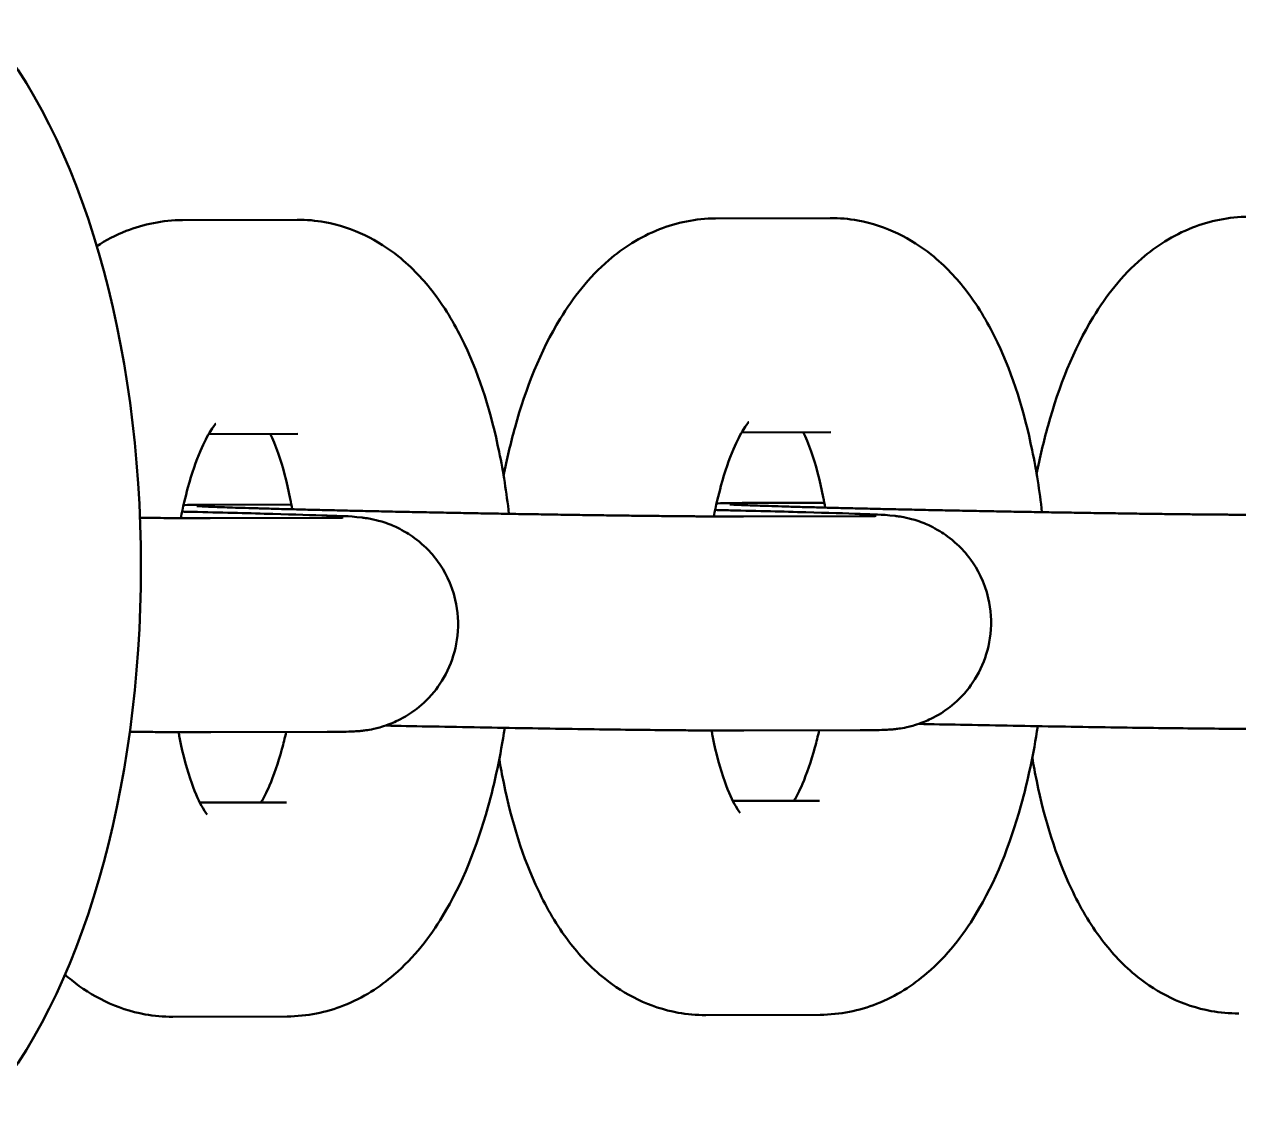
# Model space of a CAD drawing. Header units: millimetres. Extents: x 170 to 5770, y -1450 to 5650.
# Drawn here: x 3146.94 to 3180.98, y 2084.8 to 2115.2 of the extents above; entities that cross this region are included whole.
import ezdxf

# ---------------------------------------------------------------- set-up
doc = ezdxf.new("R2010")
doc.units = ezdxf.units.MM
doc.header["$LTSCALE"] = 10
doc.layers.add('Viditelná (ISO)', color=7, linetype='Continuous', lineweight=50)

# ---------------------------------------------------------------- blocks, each defined once
blk = doc.blocks.new('VVZ-VH101-2')
at = {"layer": 'Viditelná (ISO)'}
for p, q in [((2984.594, -3540.281), (2981.383, -3540.291)), ((2999.534, -3540.234), (2996.323, -3540.244)), ((2984.613, -3546.281), (2982.113, -3546.288)), ((2999.553, -3546.234), (2997.053, -3546.242)), ((2982.125, -3548.267), (2984.43, -3548.26)), ((2997.065, -3548.22), (2999.37, -3548.213)), ((2985.417, -3548.636), (2982.159, -3548.646)), ((3000.357, -3548.589), (2997.1, -3548.599)), ((2985.435, -3554.636), (2982.178, -3554.646)), ((3000.375, -3554.589), (2997.118, -3554.599)), ((2981.864, -3556.618), (2984.296, -3556.611)), ((2996.805, -3556.571), (2999.237, -3556.564)), ((2981.104, -3562.621), (2984.315, -3562.61)), ((2996.044, -3562.574), (2999.255, -3562.564))]:
    blk.add_line(p, q, dxfattribs=at)
blk.add_ellipse((2971.465, -3550), major_axis=(0, -17.5), ratio=0.5, start_param=0.518783, end_param=2.62281, dxfattribs=at)
for points, knots in [([(2981.383, -3540.291), (2980.83, -3540.292), (2980.284, -3540.407), (2979.504, -3540.713), (2979.227, -3540.859), (2978.975, -3541.021)], [0, 0, 0, 0, 0.1530865, 0.1530865, 0.2490407, 0.2490407, 0.2490407, 0.2490407]), ([(2990.529, -3548.524), (2990.463, -3547.931), (2990.372, -3547.35), (2990.033, -3545.706), (2989.723, -3544.696), (2989.045, -3543.27), (2988.769, -3542.793), (2988.146, -3541.973), (2987.82, -3541.62), (2986.877, -3540.866), (2986.173, -3540.494), (2985.113, -3540.303), (2984.853, -3540.28), (2984.594, -3540.281)], [5.033433, 5.033433, 5.033433, 5.033433, 5.230427, 5.230427, 5.609649, 5.609649, 5.814278, 5.814278, 5.981726, 5.981726, 6.211342, 6.211342, 6.283185, 6.283185, 6.283185, 6.283185]), ([(2996.323, -3540.244), (2995.77, -3540.246), (2995.225, -3540.36), (2994.192, -3540.766), (2993.725, -3541.073), (2992.758, -3541.903), (2992.329, -3542.461), (2991.408, -3543.974), (2991.009, -3544.992), (2990.578, -3546.538), (2990.471, -3546.99), (2990.38, -3547.454)], [0, 0, 0, 0, 0.153086, 0.153086, 0.32941, 0.32941, 0.586642, 0.586642, 0.985112, 0.985112, 1.143484, 1.143484, 1.143484, 1.143484]), ([(3005.47, -3548.477), (3005.403, -3547.884), (3005.312, -3547.304), (3004.973, -3545.66), (3004.663, -3544.649), (3003.986, -3543.223), (3003.71, -3542.746), (3003.087, -3541.927), (3002.761, -3541.573), (3001.817, -3540.819), (3001.114, -3540.448), (3000.054, -3540.256), (2999.794, -3540.233), (2999.534, -3540.234)], [5.033433, 5.033433, 5.033433, 5.033433, 5.230427, 5.230427, 5.609649, 5.609649, 5.814278, 5.814278, 5.981726, 5.981726, 6.211342, 6.211342, 6.283185, 6.283185, 6.283185, 6.283185]), ([(3011.264, -3540.197), (3010.71, -3540.199), (3010.165, -3540.313), (3009.132, -3540.719), (3008.665, -3541.026), (3007.698, -3541.856), (3007.269, -3542.415), (3006.349, -3543.927), (3005.949, -3544.946), (3005.518, -3546.491), (3005.412, -3546.944), (3005.32, -3547.407)], [0, 0, 0, 0, 0.153086, 0.153086, 0.32941, 0.32941, 0.586642, 0.586642, 0.985112, 0.985112, 1.143484, 1.143484, 1.143484, 1.143484]), ([(2997.253, -3545.951), (2997.253, -3545.951), (2997.25, -3545.953), (2997.228, -3545.978), (2997.173, -3546.045), (2997.023, -3546.286), (2996.924, -3546.475), (2996.703, -3546.993), (2996.582, -3547.341), (2996.399, -3548.003), (2996.331, -3548.292), (2996.27, -3548.597)], [0.3775783, 0.3775783, 0.3775783, 0.3775783, 0.4142906, 0.4142906, 0.578281, 0.578281, 0.7672769, 0.7672769, 0.9900535, 0.9900535, 1.1406583, 1.1406583, 1.1406583, 1.1406583]), ([(2982.312, -3545.998), (2982.312, -3545.998), (2982.31, -3546), (2982.288, -3546.024), (2982.233, -3546.091), (2982.083, -3546.333), (2981.983, -3546.522), (2981.763, -3547.04), (2981.642, -3547.387), (2981.459, -3548.05), (2981.39, -3548.339), (2981.33, -3548.644)], [0.3775783, 0.3775783, 0.3775783, 0.3775783, 0.4142906, 0.4142906, 0.578281, 0.578281, 0.7672769, 0.7672769, 0.9900535, 0.9900535, 1.1406583, 1.1406583, 1.1406583, 1.1406583]), ([(2984.454, -3548.396), (2984.437, -3548.297), (2984.419, -3548.201), (2984.304, -3547.613), (2984.184, -3547.176), (2983.983, -3546.609), (2983.904, -3546.425), (2983.834, -3546.283)], [5.1618502, 5.1618502, 5.1618502, 5.1618502, 5.2116281, 5.2116281, 5.4704627, 5.4704627, 5.6323724, 5.6323724, 5.6323724, 5.6323724]), ([(2999.394, -3548.35), (2999.378, -3548.251), (2999.36, -3548.154), (2999.244, -3547.566), (2999.125, -3547.129), (2998.924, -3546.562), (2998.845, -3546.378), (2998.774, -3546.236)], [5.1618502, 5.1618502, 5.1618502, 5.1618502, 5.2116281, 5.2116281, 5.4704627, 5.4704627, 5.6323724, 5.6323724, 5.6323724, 5.6323724]), ([(2981.408, -3548.278), (2981.42, -3548.278), (2981.432, -3548.277), (2981.643, -3548.269), (2981.839, -3548.268), (2982.125, -3548.267)], [2.876651, 2.876651, 2.876651, 2.876651, 2.8916677, 2.8916677, 3.1415927, 3.1415927, 3.1415927, 3.1415927]), ([(2997.1, -3548.599), (2996.8, -3548.6), (2996.386, -3548.599), (2995.746, -3548.594), (2995.604, -3548.593), (2995.307, -3548.59), (2995.151, -3548.589), (2994.828, -3548.585), (2994.662, -3548.584), (2994.32, -3548.58), (2994.145, -3548.578), (2993.785, -3548.573), (2993.598, -3548.571), (2993.216, -3548.566), (2993.02, -3548.563), (2992.62, -3548.557), (2992.417, -3548.554), (2992.008, -3548.548), (2991.802, -3548.545), (2991.385, -3548.538), (2991.174, -3548.535), (2990.747, -3548.528), (2990.531, -3548.524), (2990.098, -3548.516), (2989.88, -3548.512), (2989.448, -3548.505), (2989.233, -3548.501), (2988.805, -3548.492), (2988.591, -3548.488), (2988.164, -3548.48), (2987.951, -3548.476), (2987.528, -3548.467), (2987.319, -3548.463), (2986.909, -3548.454), (2986.708, -3548.45), (2986.313, -3548.441), (2986.119, -3548.437), (2985.736, -3548.428), (2985.547, -3548.423), (2985.18, -3548.415), (2985.001, -3548.41), (2984.655, -3548.401), (2984.488, -3548.397), (2984.168, -3548.389), (2984.014, -3548.385), (2983.716, -3548.376), (2983.572, -3548.372), (2983.298, -3548.364), (2983.168, -3548.36), (2982.924, -3548.353), (2982.81, -3548.349), (2982.601, -3548.342), (2982.505, -3548.339), (2982.327, -3548.332), (2982.245, -3548.329), (2982.098, -3548.323), (2982.033, -3548.32), (2981.923, -3548.315), (2981.877, -3548.312), (2981.808, -3548.308), (2981.785, -3548.307), (2981.785, -3548.307)], [0, 0, 0, 0, 0.291065, 0.291065, 0.369031, 0.369031, 0.447961, 0.447961, 0.526863, 0.526863, 0.604755, 0.604755, 0.683697, 0.683697, 0.763647, 0.763647, 0.843586, 0.843586, 0.922499, 0.922499, 1.001678, 1.001678, 1.081879, 1.081879, 1.162078, 1.162078, 1.241252, 1.241252, 1.320455, 1.320455, 1.400689, 1.400689, 1.48093, 1.48093, 1.56015, 1.56015, 1.639213, 1.639213, 1.719318, 1.719318, 1.799442, 1.799442, 1.878555, 1.878555, 1.957073, 1.957073, 2.036659, 2.036659, 2.116295, 2.116295, 2.194939, 2.194939, 2.270754, 2.270754, 2.347787, 2.347787, 2.425062, 2.425062, 2.501304, 2.501304, 2.58091, 2.58091, 2.58091, 2.58091]), ([(2996.348, -3548.231), (2996.361, -3548.231), (2996.373, -3548.23), (2996.584, -3548.222), (2996.779, -3548.221), (2997.065, -3548.22)], [2.876651, 2.876651, 2.876651, 2.876651, 2.8916677, 2.8916677, 3.1415927, 3.1415927, 3.1415927, 3.1415927]), ([(3012.04, -3548.552), (3011.741, -3548.553), (3011.326, -3548.552), (3010.686, -3548.547), (3010.544, -3548.546), (3010.247, -3548.543), (3010.091, -3548.542), (3009.769, -3548.539), (3009.602, -3548.537), (3009.26, -3548.533), (3009.085, -3548.531), (3008.725, -3548.526), (3008.539, -3548.524), (3008.156, -3548.519), (3007.96, -3548.516), (3007.56, -3548.51), (3007.357, -3548.507), (3006.948, -3548.501), (3006.742, -3548.498), (3006.325, -3548.491), (3006.115, -3548.488), (3005.688, -3548.481), (3005.472, -3548.477), (3005.038, -3548.47), (3004.82, -3548.466), (3004.388, -3548.458), (3004.173, -3548.454), (3003.745, -3548.446), (3003.532, -3548.442), (3003.105, -3548.433), (3002.891, -3548.429), (3002.469, -3548.42), (3002.259, -3548.416), (3001.849, -3548.407), (3001.648, -3548.403), (3001.253, -3548.394), (3001.059, -3548.39), (3000.676, -3548.381), (3000.488, -3548.377), (3000.12, -3548.368), (2999.941, -3548.363), (2999.595, -3548.355), (2999.429, -3548.351), (2999.108, -3548.342), (2998.954, -3548.338), (2998.656, -3548.33), (2998.513, -3548.326), (2998.239, -3548.318), (2998.109, -3548.314), (2997.864, -3548.306), (2997.75, -3548.302), (2997.541, -3548.295), (2997.445, -3548.292), (2997.267, -3548.285), (2997.186, -3548.282), (2997.039, -3548.276), (2996.974, -3548.273), (2996.863, -3548.268), (2996.818, -3548.266), (2996.748, -3548.262), (2996.725, -3548.26), (2996.725, -3548.26)], [0, 0, 0, 0, 0.291065, 0.291065, 0.369031, 0.369031, 0.447961, 0.447961, 0.526863, 0.526863, 0.604755, 0.604755, 0.683697, 0.683697, 0.763647, 0.763647, 0.843586, 0.843586, 0.922499, 0.922499, 1.001678, 1.001678, 1.081879, 1.081879, 1.162078, 1.162078, 1.241252, 1.241252, 1.320455, 1.320455, 1.400689, 1.400689, 1.48093, 1.48093, 1.56015, 1.56015, 1.639213, 1.639213, 1.719318, 1.719318, 1.799442, 1.799442, 1.878555, 1.878555, 1.957073, 1.957073, 2.036659, 2.036659, 2.116295, 2.116295, 2.194939, 2.194939, 2.270754, 2.270754, 2.347787, 2.347787, 2.425062, 2.425062, 2.501304, 2.501304, 2.58091, 2.58091, 2.58091, 2.58091]), ([(2982.159, -3548.646), (2981.86, -3548.647), (2981.445, -3548.645), (2980.708, -3548.64), (2980.456, -3548.638), (2980.188, -3548.635)], [0, 0, 0, 0, 0.291065, 0.291065, 0.425108, 0.425108, 0.425108, 0.425108]), ([(2981.367, -3548.463), (2981.514, -3548.466), (2981.658, -3548.469), (2982.581, -3548.491), (2983.294, -3548.509), (2984.527, -3548.543), (2985.043, -3548.559), (2985.857, -3548.59), (2985.967, -3548.578), (2986.451, -3548.635), (2986.493, -3548.64), (2986.61, -3548.658), (2986.678, -3548.669), (2986.894, -3548.721), (2987.005, -3548.746), (2987.334, -3548.879), (2987.47, -3548.936), (2987.798, -3549.137), (2987.958, -3549.244), (2988.269, -3549.536), (2988.399, -3549.672), (2988.719, -3550.114), (2988.918, -3550.477), (2989.098, -3551.248), (2989.123, -3551.599), (2989.053, -3552.254), (2988.967, -3552.554), (2988.731, -3553.102), (2988.576, -3553.333), (2988.228, -3553.761), (2988.042, -3553.916), (2987.634, -3554.218), (2987.456, -3554.301), (2987.062, -3554.475), (2986.93, -3554.505), (2986.702, -3554.562), (2986.627, -3554.574), (2986.503, -3554.594), (2986.458, -3554.6), (2986.365, -3554.61), (2986.326, -3554.614), (2986.215, -3554.622), (2986.165, -3554.624), (2985.917, -3554.634), (2985.721, -3554.635), (2985.435, -3554.636)], [4.72633, 4.72633, 4.72633, 4.72633, 4.785175, 4.785175, 5.107075, 5.107075, 5.432063, 5.432063, 5.779215, 5.779215, 5.807005, 5.807005, 5.83185, 5.83185, 5.848936, 5.848936, 5.857274, 5.857274, 5.862769, 5.862769, 5.866038, 5.866038, 5.870662, 5.870662, 5.873803, 5.873803, 5.876779, 5.876779, 5.880228, 5.880228, 5.884991, 5.884991, 5.892836, 5.892836, 5.907239, 5.907239, 5.924497, 5.924497, 5.943028, 5.943028, 5.970649, 5.970649, 6.03326, 6.03326, 6.283185, 6.283185, 6.283185, 6.283185]), ([(2985.884, -3548.63), (2985.884, -3548.63), (2985.88, -3548.631), (2985.847, -3548.632), (2985.763, -3548.633), (2985.583, -3548.635), (2985.505, -3548.636), (2985.417, -3548.636)], [6.0234812, 6.0234812, 6.0234812, 6.0234812, 6.0517517, 6.0517517, 6.197238, 6.197238, 6.2831853, 6.2831853, 6.2831853, 6.2831853]), ([(2996.307, -3548.416), (2996.454, -3548.419), (2996.599, -3548.423), (2997.521, -3548.444), (2998.235, -3548.462), (2999.467, -3548.496), (2999.983, -3548.512), (3000.798, -3548.543), (3000.908, -3548.532), (3001.391, -3548.588), (3001.433, -3548.593), (3001.551, -3548.612), (3001.618, -3548.622), (3001.834, -3548.675), (3001.945, -3548.699), (3002.274, -3548.832), (3002.41, -3548.89), (3002.739, -3549.091), (3002.898, -3549.197), (3003.21, -3549.489), (3003.339, -3549.626), (3003.66, -3550.068), (3003.859, -3550.431), (3004.038, -3551.201), (3004.063, -3551.553), (3003.993, -3552.207), (3003.908, -3552.508), (3003.671, -3553.055), (3003.516, -3553.287), (3003.168, -3553.714), (3002.983, -3553.869), (3002.574, -3554.172), (3002.396, -3554.255), (3002.003, -3554.429), (3001.87, -3554.458), (3001.642, -3554.516), (3001.568, -3554.528), (3001.444, -3554.548), (3001.399, -3554.553), (3001.305, -3554.564), (3001.266, -3554.567), (3001.155, -3554.575), (3001.106, -3554.577), (3000.857, -3554.587), (3000.661, -3554.588), (3000.375, -3554.589)], [4.72633, 4.72633, 4.72633, 4.72633, 4.785175, 4.785175, 5.107075, 5.107075, 5.432063, 5.432063, 5.779215, 5.779215, 5.807005, 5.807005, 5.83185, 5.83185, 5.848936, 5.848936, 5.857274, 5.857274, 5.862769, 5.862769, 5.866038, 5.866038, 5.870662, 5.870662, 5.873803, 5.873803, 5.876779, 5.876779, 5.880228, 5.880228, 5.884991, 5.884991, 5.892836, 5.892836, 5.907239, 5.907239, 5.924497, 5.924497, 5.943028, 5.943028, 5.970649, 5.970649, 6.03326, 6.03326, 6.283185, 6.283185, 6.283185, 6.283185]), ([(3000.824, -3548.584), (3000.824, -3548.584), (3000.821, -3548.584), (3000.787, -3548.585), (3000.703, -3548.587), (3000.524, -3548.588), (3000.445, -3548.589), (3000.357, -3548.589)], [6.0234812, 6.0234812, 6.0234812, 6.0234812, 6.0517517, 6.0517517, 6.197238, 6.197238, 6.2831853, 6.2831853, 6.2831853, 6.2831853]), ([(2997.118, -3554.599), (2997.017, -3554.599), (2996.908, -3554.599), (2996.671, -3554.599), (2996.542, -3554.599), (2996.268, -3554.598), (2996.122, -3554.597), (2995.815, -3554.595), (2995.655, -3554.593), (2994.869, -3554.587), (2994.148, -3554.579), (2992.579, -3554.558), (2991.734, -3554.545), (2989.999, -3554.516), (2989.111, -3554.5), (2987.848, -3554.475), (2987.455, -3554.467), (2987.071, -3554.459)], [0, 0, 0, 0, 0.087799, 0.087799, 0.177001, 0.177001, 0.266312, 0.266312, 0.354363, 0.354363, 0.679377, 0.679377, 1.00127, 1.00127, 1.322425, 1.322425, 1.4699, 1.4699, 1.4699, 1.4699]), ([(3012.058, -3554.552), (3011.958, -3554.553), (3011.849, -3554.553), (3011.611, -3554.552), (3011.483, -3554.552), (3011.208, -3554.551), (3011.062, -3554.55), (3010.756, -3554.548), (3010.595, -3554.547), (3009.809, -3554.54), (3009.088, -3554.532), (3007.519, -3554.511), (3006.674, -3554.498), (3004.94, -3554.469), (3004.051, -3554.453), (3002.788, -3554.428), (3002.395, -3554.42), (3002.012, -3554.412)], [0, 0, 0, 0, 0.087799, 0.087799, 0.177001, 0.177001, 0.266312, 0.266312, 0.354363, 0.354363, 0.679377, 0.679377, 1.00127, 1.00127, 1.322425, 1.322425, 1.4699, 1.4699, 1.4699, 1.4699]), ([(2982.178, -3554.646), (2982.077, -3554.646), (2981.968, -3554.646), (2981.731, -3554.646), (2981.602, -3554.645), (2981.328, -3554.644), (2981.181, -3554.643), (2980.875, -3554.641), (2980.715, -3554.64), (2980.343, -3554.637), (2980.128, -3554.635), (2979.903, -3554.633)], [0, 0, 0, 0, 0.0877987, 0.0877987, 0.1770012, 0.1770012, 0.2663115, 0.2663115, 0.3543629, 0.3543629, 0.4616275, 0.4616275, 0.4616275, 0.4616275]), ([(2981.268, -3554.644), (2981.278, -3554.695), (2981.287, -3554.745), (2981.394, -3555.289), (2981.514, -3555.725), (2981.746, -3556.38), (2981.858, -3556.618), (2982.016, -3556.892), (2982.069, -3556.954), (2982.07, -3556.955), (2982.07, -3556.955), (2982.07, -3556.955)], [2.0438231, 2.0438231, 2.0438231, 2.0438231, 2.0700355, 2.0700355, 2.32887, 2.32887, 2.5557634, 2.5557634, 2.7425278, 2.7425278, 2.7441681, 2.7441681, 2.7441681, 2.7441681]), ([(2983.585, -3556.613), (2983.655, -3556.49), (2983.735, -3556.331), (2983.935, -3555.861), (2984.056, -3555.514), (2984.208, -3554.966), (2984.248, -3554.805), (2984.286, -3554.639)], [3.7576792, 3.7576792, 3.7576792, 3.7576792, 3.9088696, 3.9088696, 4.1316462, 4.1316462, 4.2178425, 4.2178425, 4.2178425, 4.2178425]), ([(2984.315, -3562.61), (2984.868, -3562.609), (2985.414, -3562.494), (2986.446, -3562.089), (2986.914, -3561.782), (2987.881, -3560.951), (2988.309, -3560.393), (2989.23, -3558.881), (2989.629, -3557.862), (2990.137, -3556.043), (2990.294, -3555.294), (2990.411, -3554.523)], [3.141593, 3.141593, 3.141593, 3.141593, 3.294679, 3.294679, 3.471003, 3.471003, 3.728234, 3.728234, 4.126704, 4.126704, 4.383773, 4.383773, 4.383773, 4.383773]), ([(2996.209, -3554.597), (2996.218, -3554.648), (2996.228, -3554.699), (2996.334, -3555.242), (2996.454, -3555.678), (2996.686, -3556.333), (2996.798, -3556.571), (2996.956, -3556.845), (2997.009, -3556.908), (2997.01, -3556.909), (2997.01, -3556.909), (2997.01, -3556.909)], [2.0438231, 2.0438231, 2.0438231, 2.0438231, 2.0700355, 2.0700355, 2.32887, 2.32887, 2.5557634, 2.5557634, 2.7425278, 2.7425278, 2.7441681, 2.7441681, 2.7441681, 2.7441681]), ([(2998.525, -3556.566), (2998.595, -3556.444), (2998.675, -3556.285), (2998.875, -3555.814), (2998.997, -3555.467), (2999.148, -3554.919), (2999.188, -3554.759), (2999.227, -3554.593)], [3.7576792, 3.7576792, 3.7576792, 3.7576792, 3.9088696, 3.9088696, 4.1316462, 4.1316462, 4.2178425, 4.2178425, 4.2178425, 4.2178425]), ([(2999.255, -3562.564), (2999.808, -3562.562), (3000.354, -3562.448), (3001.387, -3562.042), (3001.854, -3561.735), (3002.821, -3560.905), (3003.25, -3560.346), (3004.17, -3558.834), (3004.57, -3557.815), (3005.077, -3555.996), (3005.234, -3555.247), (3005.352, -3554.476)], [3.141593, 3.141593, 3.141593, 3.141593, 3.294679, 3.294679, 3.471003, 3.471003, 3.728234, 3.728234, 4.126704, 4.126704, 4.383773, 4.383773, 4.383773, 4.383773]), ([(2990.258, -3555.401), (2990.296, -3555.625), (2990.337, -3555.847), (2990.605, -3557.148), (2990.915, -3558.159), (2991.593, -3559.585), (2991.869, -3560.061), (2992.492, -3560.881), (2992.818, -3561.234), (2993.761, -3561.988), (2994.465, -3562.36), (2995.525, -3562.551), (2995.785, -3562.575), (2996.044, -3562.574)], [2.012007, 2.012007, 2.012007, 2.012007, 2.088834, 2.088834, 2.468056, 2.468056, 2.672685, 2.672685, 2.840134, 2.840134, 3.069749, 3.069749, 3.141593, 3.141593, 3.141593, 3.141593]), ([(3005.199, -3555.354), (3005.236, -3555.578), (3005.277, -3555.8), (3005.546, -3557.101), (3005.855, -3558.112), (3006.533, -3559.538), (3006.809, -3560.015), (3007.432, -3560.834), (3007.758, -3561.188), (3008.702, -3561.942), (3009.405, -3562.313), (3010.465, -3562.505), (3010.725, -3562.528), (3010.985, -3562.527)], [2.012007, 2.012007, 2.012007, 2.012007, 2.088834, 2.088834, 2.468056, 2.468056, 2.672685, 2.672685, 2.840134, 2.840134, 3.069749, 3.069749, 3.141593, 3.141593, 3.141593, 3.141593]), ([(2978.086, -3561.44), (2978.147, -3561.494), (2978.21, -3561.547), (2978.821, -3562.035), (2979.524, -3562.407), (2980.584, -3562.598), (2980.845, -3562.621), (2981.104, -3562.621)], [2.8127825, 2.8127825, 2.8127825, 2.8127825, 2.8401338, 2.8401338, 3.0697491, 3.0697491, 3.1415927, 3.1415927, 3.1415927, 3.1415927])]:
    blk.add_open_spline(points, degree=3, knots=knots, dxfattribs=at)

msp = doc.modelspace()

# ---------------------------------------------------------------- block references
msp.add_blockref('VVZ-VH101-2', (170, 5650))

doc.saveas('drawing.dxf')
